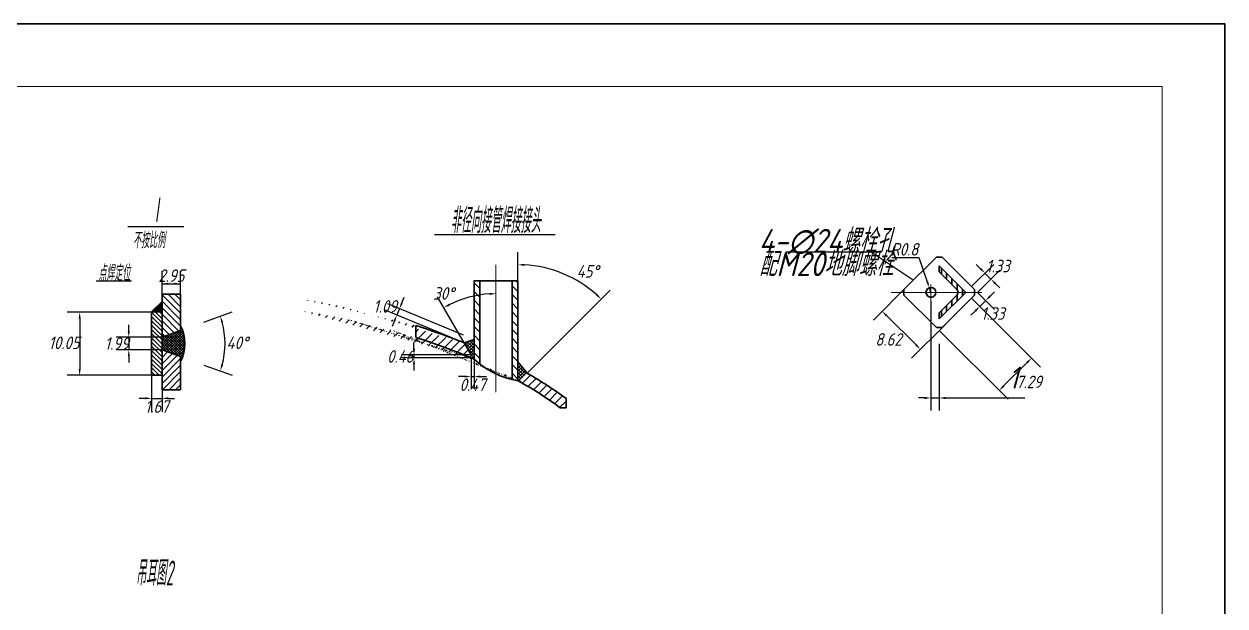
# Model space of a CAD drawing. Header units: millimetres. Extents: x 148 to 774, y 100 to 310.
# Drawn here: x 582.4 to 773.8, y 216.7 to 309.6 of the extents above; entities that cross this region are included whole.
import ezdxf
from ezdxf.enums import TextEntityAlignment as Align

# ---------------------------------------------------------------- set-up
doc = ezdxf.new("R2010")
doc.units = ezdxf.units.MM
doc.linetypes.add('CENTER', pattern=[50.8, 31.75, -6.35, 6.35, -6.35])
doc.layers.add('DIM', color=6, linetype='Continuous')
for name, color, linetype, lineweight in [('中心线', 1, 'CENTER', 15), ('文字', 3, 'Continuous', 15), ('粗实线', 2, 'Continuous', 30), ('设备', 130, 'Continuous', 30)]:
    doc.layers.add(name, color=color, linetype=linetype, lineweight=lineweight)
doc.styles.add('工程字', font='gbeitc.shx', dxfattribs={"height": 3.5, "bigfont": 'gbcbig.shx'})
doc.styles.add('机械', font='gbeitc.shx', dxfattribs={"bigfont": 'gbcbig.shx'})
doc.dimstyles.new('机械1', dxfattribs={"dimtxt": 3.5, "dimasz": 3, "dimexe": 2, "dimexo": 0, "dimgap": 0.3, "dimtad": 2, "dimtih": 1, "dimtoh": 1, "dimdsep": 46, "dimtxsty": '机械', "dimcen": 0, "dimclrd": 256, "dimclre": 256, "dimclrt": 256, "dimazin": 2, "dimtfac": 1, "dimtmove": 0, "dimatfit": 3, "dimfxl": 1, "dimlwd": -1, "dimlwe": -1, "dimarcsym": 0})
doc.dimstyles.new('机械标注', dxfattribs={"dimtxt": 3.5, "dimasz": 3, "dimexe": 2, "dimexo": 0, "dimgap": 1.5, "dimtad": 1, "dimdec": 0, "dimdsep": 46, "dimtxsty": '工程字', "dimcen": 2.5, "dimadec": 0, "dimazin": 0, "dimtfac": 1, "dimtdec": 0, "dimtmove": 0, "dimatfit": 3, "dimfxl": 1, "dimarcsym": 0})

# ---------------------------------------------------------------- blocks, each defined once
blk = doc.blocks.new('*D8')
at = {"layer": 'Defpoints', "color": 0, "transparency": 16777216}
for p in [(726.93, 265.38), (728.26, 258.57), (726.93, 249.92)]:
    blk.add_point(p, dxfattribs=at)
at = {"layer": 'DIM', "color": 0, "transparency": 16777216}
for p, q in [((726.93, 265.38), (726.93, 247.92)), ((728.26, 258.57), (728.26, 247.92)), ((725.93, 249.92), (724.93, 249.92)), ((726.93, 249.92), (728.26, 249.92)), ((729.26, 249.92), (741.92, 249.92))]:
    blk.add_line(p, q, dxfattribs=at)
for points in [[(725.93, 250.08), (725.93, 249.75), (726.93, 249.92)], [(729.26, 250.08), (729.26, 249.75), (728.26, 249.92)]]:
    blk.add_solid(points, dxfattribs=at)
at = {"layer": 'DIM', "transparency": 16777216, "insert": (740.06, 253.17), "char_height": 3.5, "attachment_point": 5, "style": '工程字'}
blk.add_mtext('1', dxfattribs=at)
blk = doc.blocks.new('*D30')
at = {"layer": 'Defpoints', "color": 0, "transparency": 16777216}
for p in [(607.34, 260.67), (611.06, 262.02), (607.34, 256.53), (614.34, 257.11), (611.06, 255.17)]:
    blk.add_point(p, dxfattribs=at)
at = {"layer": 'DIM', "transparency": 16777216}
for p, q in [((611.06, 262.02), (615.54, 263.65)), ((611.06, 255.17), (615.54, 253.54))]:
    blk.add_line(p, q, dxfattribs=at)
blk.add_arc((601.65, 258.6), 12.78, 344.4848, 15.5152, dxfattribs=at)
for points in [[(613.81, 261.97), (614.12, 262.07), (613.66, 262.97)], [(614.12, 255.13), (613.81, 255.23), (613.66, 254.23)]]:
    blk.add_solid(points, dxfattribs=at)
at = {"layer": 'DIM', "transparency": 16777216, "insert": (616.37, 258.73), "char_height": 2, "attachment_point": 5, "style": '机械'}
blk.add_mtext('40°', dxfattribs=at)
blk = doc.blocks.new('*D31')
at = {"layer": 'Defpoints', "color": 0, "transparency": 16777216}
for p in [(607.34, 268.14), (604.39, 266.47), (607.34, 266.48)]:
    blk.add_point(p, dxfattribs=at)
at = {"layer": 'DIM', "transparency": 16777216}
for p, q in [((604.39, 266.47), (604.39, 270.14)), ((607.34, 266.48), (607.34, 270.14)), ((605.39, 268.14), (606.34, 268.14))]:
    blk.add_line(p, q, dxfattribs=at)
for points in [[(605.39, 268.31), (605.39, 267.97), (604.39, 268.14)], [(606.34, 268.31), (606.34, 267.97), (607.34, 268.14)]]:
    blk.add_solid(points, dxfattribs=at)
at = {"layer": 'DIM', "transparency": 16777216, "insert": (605.87, 269.44), "char_height": 2, "attachment_point": 5, "style": '机械'}
blk.add_mtext('2.95', dxfattribs=at)
blk = doc.blocks.new('*D32')
at = {"layer": 'Defpoints', "color": 0, "transparency": 16777216}
for p in [(604.39, 259.6), (599.09, 257.6), (604.39, 257.6)]:
    blk.add_point(p, dxfattribs=at)
at = {"layer": 'DIM', "transparency": 16777216}
for p, q in [((599.09, 260.6), (599.09, 261.6)), ((604.39, 259.6), (597.09, 259.6)), ((599.09, 259.6), (599.09, 257.6)), ((604.39, 257.6), (597.09, 257.6)), ((599.09, 256.6), (599.09, 255.6))]:
    blk.add_line(p, q, dxfattribs=at)
for points in [[(598.92, 260.6), (599.25, 260.6), (599.09, 259.6)], [(598.92, 256.6), (599.25, 256.6), (599.09, 257.6)]]:
    blk.add_solid(points, dxfattribs=at)
at = {"layer": 'DIM', "transparency": 16777216, "insert": (597.18, 258.6), "char_height": 2, "attachment_point": 5, "style": '机械'}
blk.add_mtext('1.99', dxfattribs=at)
blk = doc.blocks.new('*D33')
at = {"layer": 'Defpoints', "color": 0, "transparency": 16777216}
for p in [(602.72, 263.59), (591.26, 253.54), (602.72, 253.54)]:
    blk.add_point(p, dxfattribs=at)
at = {"layer": 'DIM', "transparency": 16777216}
for p, q in [((602.72, 263.59), (589.26, 263.59)), ((591.26, 262.59), (591.26, 254.54)), ((602.72, 253.54), (589.26, 253.54))]:
    blk.add_line(p, q, dxfattribs=at)
for points in [[(591.09, 262.59), (591.42, 262.59), (591.26, 263.59)], [(591.09, 254.54), (591.42, 254.54), (591.26, 253.54)]]:
    blk.add_solid(points, dxfattribs=at)
at = {"layer": 'DIM', "transparency": 16777216, "insert": (588.77, 258.72), "char_height": 2, "attachment_point": 5, "style": '机械'}
blk.add_mtext('10.05', dxfattribs=at)
blk = doc.blocks.new('*D34')
at = {"layer": 'Defpoints', "color": 0, "transparency": 16777216}
for p in [(665.97, 270.54), (661.11, 268.62), (661.11, 252.68), (661.58, 252.87), (662.58, 253.88)]:
    blk.add_point(p, dxfattribs=at)
at = {"layer": 'DIM', "transparency": 16777216}
for p, q in [((661.11, 268.62), (661.11, 273.18)), ((662.58, 253.88), (675.8, 267.1))]:
    blk.add_line(p, q, dxfattribs=at)
blk.add_arc((661.11, 252.4), 18.78, 48.0518, 86.9482, dxfattribs=at)
for points in [[(662.11, 270.99), (662.12, 271.32), (661.11, 271.18)], [(673.78, 266.49), (673.55, 266.25), (674.39, 265.68)]]:
    blk.add_solid(points, dxfattribs=at)
at = {"layer": 'DIM', "transparency": 16777216, "insert": (672.21, 270.12), "char_height": 2, "attachment_point": 5, "style": '机械'}
blk.add_mtext('45°', dxfattribs=at)
blk = doc.blocks.new('*D35')
at = {"layer": 'Defpoints', "color": 0, "transparency": 16777216}
for p in [(657.61, 271.17), (654.72, 266.3), (652.53, 258.72), (653.64, 256.78), (657.61, 250.82)]:
    blk.add_point(p, dxfattribs=at)
at = {"layer": 'DIM', "transparency": 16777216}
blk.add_line((652.53, 258.72), (648.29, 266.06), dxfattribs=at)
blk.add_arc((657.61, 249.91), 16.65, 93.4427, 116.5573, dxfattribs=at)
for points in [[(656.61, 266.69), (656.62, 266.36), (657.61, 266.56)], [(650.25, 264.65), (650.09, 264.95), (649.29, 264.33)]]:
    blk.add_solid(points, dxfattribs=at)
at = {"layer": 'DIM', "transparency": 16777216, "insert": (649.27, 266.6), "char_height": 2, "attachment_point": 5, "style": '机械'}
blk.add_mtext('30°', dxfattribs=at)
blk = doc.blocks.new('*D36')
at = {"layer": 'Defpoints', "color": 0, "transparency": 16777216}
for p in [(641.81, 263.16), (652.01, 258.92), (652.42, 259.92)]:
    blk.add_point(p, dxfattribs=at)
at = {"layer": 'DIM', "transparency": 16777216}
for p, q in [((652.42, 259.92), (640.39, 264.93)), ((642.23, 264.16), (641.81, 263.16)), ((642.62, 265.09), (643, 266.01)), ((652.01, 258.92), (639.97, 263.93)), ((641.43, 262.23), (641.05, 261.31))]:
    blk.add_line(p, q, dxfattribs=at)
for points in [[(642.46, 265.15), (642.77, 265.02), (642.23, 264.16)], [(641.28, 262.3), (641.58, 262.17), (641.81, 263.16)]]:
    blk.add_solid(points, dxfattribs=at)
at = {"layer": 'DIM', "transparency": 16777216, "insert": (639.94, 264.53), "char_height": 2, "attachment_point": 5, "style": '机械'}
blk.add_mtext('1.09', dxfattribs=at)
blk = doc.blocks.new('*D37')
at = {"layer": 'Defpoints', "color": 0, "transparency": 16777216}
for p in [(653.64, 256.78), (644.54, 256.32), (653.64, 256.32)]:
    blk.add_point(p, dxfattribs=at)
at = {"layer": 'DIM', "transparency": 16777216}
for p, q in [((644.54, 257.78), (644.54, 258.78)), ((653.64, 256.78), (642.54, 256.78)), ((644.54, 256.78), (644.54, 256.32)), ((653.64, 256.32), (642.54, 256.32)), ((644.54, 255.32), (644.54, 254.32))]:
    blk.add_line(p, q, dxfattribs=at)
for points in [[(644.38, 257.78), (644.71, 257.78), (644.54, 256.78)], [(644.38, 255.32), (644.71, 255.32), (644.54, 256.32)]]:
    blk.add_solid(points, dxfattribs=at)
at = {"layer": 'DIM', "transparency": 16777216, "insert": (642.35, 256.55), "char_height": 2, "attachment_point": 5, "style": '机械'}
blk.add_mtext('0.46', dxfattribs=at)
blk = doc.blocks.new('*D38')
at = {"layer": 'Defpoints', "color": 0, "transparency": 16777216}
for p in [(653.64, 256.32), (654.11, 256.21), (654.11, 253.34)]:
    blk.add_point(p, dxfattribs=at)
at = {"layer": 'DIM', "transparency": 16777216}
for p, q in [((653.64, 256.32), (653.64, 251.34)), ((654.11, 256.21), (654.11, 251.34)), ((652.64, 253.34), (651.64, 253.34)), ((653.64, 253.34), (654.11, 253.34)), ((655.11, 253.34), (656.11, 253.34))]:
    blk.add_line(p, q, dxfattribs=at)
for points in [[(652.64, 253.5), (652.64, 253.17), (653.64, 253.34)], [(655.11, 253.5), (655.11, 253.17), (654.11, 253.34)]]:
    blk.add_solid(points, dxfattribs=at)
at = {"layer": 'DIM', "transparency": 16777216, "insert": (653.88, 252.04), "char_height": 2, "attachment_point": 5, "style": '机械'}
blk.add_mtext('0.47', dxfattribs=at)
blk = doc.blocks.new('*D39')
at = {"layer": 'Defpoints', "color": 0, "transparency": 16777216}
for p in [(602.72, 253.54), (604.39, 253.54), (604.39, 249.86)]:
    blk.add_point(p, dxfattribs=at)
at = {"layer": 'DIM', "transparency": 16777216}
for p, q in [((602.72, 253.54), (602.72, 247.86)), ((604.39, 253.54), (604.39, 247.86)), ((601.72, 249.86), (600.72, 249.86)), ((602.72, 249.86), (604.39, 249.86)), ((605.39, 249.86), (606.39, 249.86))]:
    blk.add_line(p, q, dxfattribs=at)
for points in [[(601.72, 250.03), (601.72, 249.7), (602.72, 249.86)], [(605.39, 250.03), (605.39, 249.7), (604.39, 249.86)]]:
    blk.add_solid(points, dxfattribs=at)
at = {"layer": 'DIM', "transparency": 16777216, "insert": (603.55, 248.56), "char_height": 2, "attachment_point": 5, "style": '机械'}
blk.add_mtext('1.67', dxfattribs=at)
blk = doc.blocks.new('*D40')
at = {"layer": 'Defpoints', "color": 0, "transparency": 16777216}
for p in [(723.09, 267.69), (729.18, 261.6), (725.26, 257.67)]:
    blk.add_point(p, dxfattribs=at)
at = {"layer": 'DIM', "transparency": 16777216}
for p, q in [((723.09, 267.69), (717.75, 262.35)), ((719.87, 263.06), (724.55, 258.38)), ((729.18, 261.6), (723.84, 256.26))]:
    blk.add_line(p, q, dxfattribs=at)
for points in [[(719.99, 263.17), (719.75, 262.94), (719.16, 263.76)], [(724.67, 258.5), (724.43, 258.26), (725.26, 257.67)]]:
    blk.add_solid(points, dxfattribs=at)
at = {"layer": 'DIM', "transparency": 16777216, "insert": (720.15, 259.26), "char_height": 2, "attachment_point": 5, "style": '机械'}
blk.add_mtext('8.62', dxfattribs=at)
blk = doc.blocks.new('*D48')
at = {"layer": 'Defpoints', "color": 0, "transparency": 16777216}
for p in [(736.48, 268.89), (733.42, 267.71), (734.35, 266.77)]:
    blk.add_point(p, dxfattribs=at)
at = {"layer": 'DIM', "transparency": 16777216}
for p, q in [((733.42, 267.71), (736.95, 271.24)), ((734.83, 270.54), (734.13, 271.24)), ((734.35, 266.77), (737.89, 270.31)), ((735.54, 269.83), (736.48, 268.89)), ((737.18, 268.18), (737.89, 267.48))]:
    blk.add_line(p, q, dxfattribs=at)
for points in [[(734.95, 270.65), (734.71, 270.42), (735.54, 269.83)], [(737.3, 268.3), (737.07, 268.07), (736.48, 268.89)]]:
    blk.add_solid(points, dxfattribs=at)
at = {"layer": 'DIM', "transparency": 16777216, "insert": (737.61, 270.96), "char_height": 2, "attachment_point": 5, "style": '机械'}
blk.add_mtext('1.33', dxfattribs=at)
blk = doc.blocks.new('*D49')
at = {"layer": 'Defpoints', "color": 0, "transparency": 16777216}
for p in [(734.35, 266.77), (733.42, 265.83), (735.66, 265.47)]:
    blk.add_point(p, dxfattribs=at)
at = {"layer": 'DIM', "transparency": 16777216}
for p, q in [((734.35, 266.77), (737.07, 264.05)), ((736.36, 266.17), (737.07, 266.88)), ((733.42, 265.83), (736.13, 263.11)), ((734.72, 264.53), (735.66, 265.47)), ((734.01, 263.82), (733.3, 263.11))]:
    blk.add_line(p, q, dxfattribs=at)
for points in [[(736.24, 266.29), (736.48, 266.05), (735.66, 265.47)], [(733.89, 263.94), (734.13, 263.7), (734.72, 264.53)]]:
    blk.add_solid(points, dxfattribs=at)
at = {"layer": 'DIM', "transparency": 16777216, "insert": (736.79, 263.39), "char_height": 2, "attachment_point": 5, "style": '机械'}
blk.add_mtext('1.33', dxfattribs=at)
blk = doc.blocks.new('*D50')
at = {"layer": 'Defpoints', "color": 0, "transparency": 16777216}
for p in [(733.42, 265.83), (728.26, 260.67), (742.97, 256.28)]:
    blk.add_point(p, dxfattribs=at)
at = {"layer": 'DIM', "transparency": 16777216}
for p, q in [((733.42, 265.83), (744.38, 254.86)), ((728.26, 260.67), (739.23, 249.71)), ((738.52, 251.83), (742.26, 255.57))]:
    blk.add_line(p, q, dxfattribs=at)
for points in [[(742.14, 255.69), (742.38, 255.45), (742.97, 256.28)], [(738.4, 251.95), (738.64, 251.71), (737.81, 251.12)]]:
    blk.add_solid(points, dxfattribs=at)
at = {"layer": 'DIM', "transparency": 16777216, "insert": (742.54, 252.48), "char_height": 2, "attachment_point": 5, "style": '机械'}
blk.add_mtext('7.29', dxfattribs=at)
blk = doc.blocks.new('*D51')
at = {"layer": 'Defpoints', "color": 0, "transparency": 16777216}
for p in [(726.68, 267.52), (726.93, 266.77)]:
    blk.add_point(p, dxfattribs=at)
at = {"layer": 'DIM', "transparency": 16777216}
for p, q in [((720.72, 272.34), (725.02, 272.34)), ((725.02, 272.34), (726.35, 268.47)), ((726.93, 266.77), (726.68, 267.52))]:
    blk.add_line(p, q, dxfattribs=at)
blk.add_solid([(726.51, 268.52), (726.19, 268.41), (726.68, 267.52)], dxfattribs=at)
at = {"layer": 'DIM', "transparency": 16777216, "insert": (722.72, 273.64), "char_height": 2, "attachment_point": 5, "style": '机械'}
blk.add_mtext('R0.8', dxfattribs=at)

msp = doc.modelspace()

# ---------------------------------------------------------------- hatches: boundary and pattern name
at = {"layer": '设备'}
h = msp.add_hatch(dxfattribs=at)
h.set_pattern_fill('ANSI31', color=256, scale=0.265152, angle=45, style=0)
h.set_pattern_definition([(90, (-451.6884, 103.9424), (-0.84185606, 2e-16), [])])
h.paths.add_polyline_path([(731.072, 267.236, -0.1989124), (731.266, 266.768), (732.478, 266.768), (728.26, 270.986), (728.26, 270.049)])
h.paths.add_polyline_path([(731.072, 266.299), (728.26, 263.487), (728.26, 262.549), (732.478, 266.768), (731.266, 266.768, -0.1989124)])
h = msp.add_hatch(dxfattribs=at)
h.set_pattern_fill('ANSI31', color=256, scale=0.311111, angle=90, style=0)
h.set_pattern_definition([(135, (284.6309, 147.4747), (-0.6984644, -0.6984644), [])])
edge = h.paths.add_edge_path()
edge.add_ellipse((603.167, 226.736), major_axis=(-77.778, 0), ratio=0.5, start_angle=228.16406, end_angle=229.08035, ccw=False)
edge.add_line((655.045, 255.71), (655.045, 268.621))
edge.add_line((655.045, 268.621), (654.112, 268.621))
edge.add_line((654.112, 268.621), (654.112, 256.121))
edge = h.paths.add_edge_path()
edge.add_ellipse((603.167, 226.736), major_axis=(-77.778, 0), ratio=0.5, start_angle=221.8409, end_angle=222.86151, ccw=False)
edge.add_line((661.112, 252.677), (661.112, 268.621))
edge.add_line((661.112, 268.621), (660.178, 268.621))
edge.add_line((660.178, 268.621), (660.178, 253.189))
h = msp.add_hatch(dxfattribs=at)
h.set_pattern_fill('ANSI31', color=256, scale=0.311111, style=0)
h.set_pattern_definition([(45, (284.6309, 147.4747), (-0.6984644, 0.6984644), [])])
edge = h.paths.add_edge_path()
edge.add_ellipse((603.167, 226.736), major_axis=(-77.778, 0), ratio=0.5, start_angle=229.53375, end_angle=237.59436, ccw=False)
edge.add_line((653.645, 256.322), (653.645, 256.588))
edge.add_line((653.645, 256.588), (653.645, 256.782))
edge.add_line((653.645, 256.782), (652.526, 258.721))
edge.add_ellipse((603.167, 226.736), major_axis=(-79.644, 0), ratio=0.5117187, start_angle=231.70322, end_angle=238.4428)
edge.add_line((644.849, 261.464), (644.849, 259.569))
h = msp.add_hatch(dxfattribs=at)
h.set_pattern_fill('ANSI37', color=256, scale=0.116667, angle=90, style=0)
h.set_pattern_definition([(135, (284.6309, 147.4747), (-0.26192414, -0.26192414), []), (225, (284.6309, 147.4747), (0.26192414, -0.26192414), [])])
edge = h.paths.add_edge_path()
edge.add_line((654.112, 259.247), (652.526, 258.721))
edge.add_line((652.526, 258.721), (653.645, 256.782))
edge.add_line((653.645, 256.782), (653.645, 256.588))
edge.add_line((653.645, 256.588), (653.645, 256.322))
edge.add_ellipse((603.167, 226.736), major_axis=(-77.778, 0), ratio=0.5, start_angle=229.08035, end_angle=229.53375, ccw=False)
edge.add_line((654.112, 256.121), (654.112, 259.247))
edge = h.paths.add_edge_path()
edge.add_ellipse((603.167, 226.736), major_axis=(-77.778, 0), ratio=0.5, start_angle=221.32292, end_angle=221.8409, ccw=False)
edge.add_line((661.578, 252.414), (661.578, 252.872))
edge.add_line((661.578, 252.872), (662.583, 253.876))
edge.add_line((662.583, 253.876), (661.112, 255.691))
edge.add_line((661.112, 255.691), (661.112, 252.677))

# ---------------------------------------------------------------- linework, layer by layer
for p, q in [((604.391, 266.472), (604.391, 268.969)), ((604.391, 268.14), (607.343, 268.14)), ((607.343, 266.48), (607.343, 268.969)), ((607.343, 261.17), (607.433, 261.26)), ((607.657, 260.717), (607.343, 261.031)), ((607.56, 260.97), (607.343, 260.752)), ((607.343, 260.335), (607.421, 260.413)), ((604.391, 259.595), (600.546, 259.595)), ((604.391, 257.6), (600.546, 257.6)), ((607.343, 256.131), (607.634, 256.422)), ((607.343, 256.419), (607.551, 256.21)), ((599.369, 253.54), (594.829, 253.54)), ((602.717, 253.54), (602.717, 247.7)), ((604.391, 253.54), (604.391, 247.7))]:
    msp.add_line(p, q)
at = {"layer": 'DIM'}
for p, q in [((598.924, 277.289), (607.86, 277.289)), ((647.815, 276.003), (667.06, 276.003)), ((717.425, 273.186), (703.799, 273.186)), ((724.077, 268.696), (717.425, 273.186)), ((599.544, 268.553), (593.885, 268.553))]:
    msp.add_line(p, q, dxfattribs=at)
at = {"layer": '中心线', "ltscale": 100}
for p, q in [((657.612, 250.822), (657.612, 271.167)), ((726.934, 268.037), (726.934, 265.375)), ((735.038, 266.768), (720.609, 266.768))]:
    msp.add_line(p, q, dxfattribs=at)
at = {"layer": '文字', "color": 7}
msp.add_lwpolyline([(486.793, 109.591), (763.793, 109.591), (763.793, 299.591), (486.793, 299.591)], close=True, dxfattribs=at)
at = {"layer": '粗实线'}
for p, q in [((722.635, 267.236), (727.791, 272.392)), ((727.791, 272.392), (728.728, 272.392)), ((728.728, 272.392), (733.884, 267.236)), ((728.26, 270.986), (732.478, 266.768)), ((728.26, 270.986), (728.26, 270.049)), ((728.26, 270.049), (731.072, 267.236)), ((654.071, 268.621), (661.112, 268.621)), ((654.112, 268.621), (654.112, 256.121)), ((655.045, 268.621), (655.045, 255.325)), ((660.178, 268.621), (660.178, 252.85)), ((661.112, 268.621), (661.112, 252.677)), ((604.391, 266.48), (607.343, 266.48)), ((604.391, 266.472), (604.391, 259.595)), ((607.343, 260.669), (607.343, 266.48)), ((722.635, 266.299), (722.635, 267.236)), ((727.791, 261.143), (722.635, 266.299)), ((732.478, 266.768), (728.26, 262.549)), ((731.072, 266.299), (728.26, 263.487)), ((733.884, 266.299), (728.728, 261.143)), ((733.884, 267.236), (733.884, 266.299)), ((602.717, 263.656), (604.391, 265.33)), ((602.717, 253.54), (602.717, 263.656)), ((604.391, 263.656), (602.717, 263.59)), ((728.26, 263.487), (728.26, 262.549)), ((604.391, 259.595), (607.343, 260.669)), ((644.849, 261.464), (644.849, 259.569)), ((728.728, 261.143), (727.791, 261.143)), ((604.391, 251.238), (604.391, 259.595)), ((652.526, 258.721), (654.112, 259.247)), ((653.645, 256.782), (652.526, 258.721)), ((604.391, 257.6), (607.343, 256.526)), ((607.343, 256.526), (607.343, 251.238)), ((662.583, 253.876), (661.112, 255.691)), ((604.391, 253.54), (602.717, 253.54)), ((607.343, 251.238), (604.391, 251.238)), ((668.77, 249.846), (668.77, 248.34)), ((667.838, 248.34), (668.77, 248.34))]:
    msp.add_line(p, q, dxfattribs=at)
at = {"layer": '粗实线', "color": 7}
msp.add_lwpolyline([(476.793, 99.591), (773.793, 99.591), (773.793, 309.591), (476.793, 309.591)], close=True, dxfattribs=at)
at = {"layer": '粗实线'}
msp.add_circle((726.934, 266.768), 0.795, dxfattribs=at)
for centre, radius, start, end in [((730.603, 266.768), 0.663, 315, 45), ((601.762, 258.601), 6.263, 332.99957, 27.00043), ((663.363, 266.015), 13.545, 226.92155, 260.63953)]:
    msp.add_arc(centre, radius, start, end, dxfattribs=at)
for major_axis, ratio, start_param, end_param in [((-79.644, 0), 0.5117187, 4.043984, 4.1616119), ((-77.778, 0), 0.5, 3.9982064, 4.1468039), ((-79.644, 0), 0.5117188, 3.7444968, 3.8703357), ((-77.778, 0), 0.5, 3.7306132, 3.8709228)]:
    msp.add_ellipse((603.167, 226.736), major_axis=major_axis, ratio=ratio, start_param=start_param, end_param=end_param, dxfattribs=at)
at = {"layer": '设备'}
for p, q in [((604.391, 266.386), (607.343, 263.435)), ((607.343, 264.478), (605.34, 266.48)), ((607.343, 265.564), (606.426, 266.48)), ((602.909, 263.656), (604.391, 265.138)), ((603.129, 263.656), (604.391, 264.918)), ((603.348, 263.656), (604.391, 264.699)), ((603.554, 263.656), (604.391, 264.493)), ((603.76, 263.656), (604.391, 264.287)), ((607.343, 262.392), (604.391, 265.342)), ((607.343, 261.364), (604.391, 264.314)), ((604.391, 261.916), (602.717, 263.59)), ((604.391, 261.23), (602.717, 262.904)), ((604.391, 260.573), (602.717, 262.247)), ((604.391, 262.573), (603.308, 263.656)), ((603.98, 263.656), (604.391, 264.067)), ((604.391, 263.259), (603.994, 263.656)), ((604.172, 263.656), (604.391, 263.875)), ((604.391, 263.271), (607.087, 260.576)), ((606.322, 260.298), (604.391, 262.227)), ((604.391, 259.858), (602.717, 261.532)), ((604.391, 259.173), (602.717, 260.847)), ((604.391, 261.184), (605.557, 260.019)), ((607.212, 260.622), (604.391, 257.802)), ((604.391, 258.219), (606.556, 260.383)), ((604.549, 257.543), (607.675, 260.667)), ((607.776, 260.351), (604.855, 257.431)), ((608.025, 258.657), (606.367, 260.315)), ((606.673, 260.426), (608.006, 259.094)), ((607.95, 259.567), (606.979, 260.537)), ((607.302, 260.655), (607.839, 260.118)), ((604.391, 258.515), (602.717, 260.189)), ((604.391, 257.83), (602.717, 259.504)), ((604.391, 257.172), (602.717, 258.846)), ((603.538, 259.369), (605.831, 257.076)), ((605.901, 260.145), (604.391, 258.635)), ((604.791, 259.741), (604.391, 260.141)), ((604.391, 259.053), (605.245, 259.906)), ((604.391, 259.469), (604.589, 259.667)), ((604.391, 259.369), (607.173, 256.588)), ((606.517, 256.827), (604.391, 258.952)), ((607.667, 256.512), (604.531, 259.646)), ((604.837, 259.758), (607.769, 256.827)), ((607.856, 257.157), (605.143, 259.869)), ((605.161, 257.32), (607.862, 260.02)), ((605.449, 259.98), (607.928, 257.502)), ((607.933, 259.673), (605.468, 257.209)), ((607.982, 257.866), (605.755, 260.092)), ((605.774, 257.097), (607.985, 259.308)), ((606.061, 260.203), (608.015, 258.25)), ((608.017, 258.923), (606.08, 256.986)), ((606.386, 256.875), (608.025, 258.513)), ((604.391, 256.486), (602.717, 258.16)), ((604.391, 255.829), (602.717, 257.503)), ((604.391, 255.143), (602.717, 256.817)), ((605.175, 257.315), (604.391, 258.098)), ((604.551, 257.542), (604.391, 257.702)), ((604.519, 257.554), (604.391, 257.426)), ((604.391, 256.383), (605.284, 257.275)), ((606.049, 256.997), (604.391, 255.34)), ((604.391, 254.297), (606.814, 256.719)), ((608.003, 258.074), (606.692, 256.763)), ((606.998, 256.652), (607.944, 257.598)), ((607.315, 256.536), (607.831, 257.051)), ((604.391, 254.458), (602.717, 256.133)), ((604.391, 253.771), (602.717, 255.445)), ((603.937, 253.54), (602.717, 254.76)), ((607.343, 256.204), (604.391, 253.253)), ((604.391, 252.211), (607.343, 255.161)), ((603.252, 253.54), (602.717, 254.075)), ((607.343, 254.118), (604.391, 251.168)), ((605.505, 251.238), (607.343, 253.075)), ((661.828, 252.271), (663.122, 253.564)), ((662.71, 251.756), (663.997, 253.043)), ((607.343, 252.032), (606.549, 251.238)), ((663.58, 251.229), (664.862, 252.51)), ((664.438, 250.69), (665.715, 251.966)), ((665.284, 250.139), (666.556, 251.411)), ((666.118, 249.576), (667.385, 250.843)), ((666.938, 248.999), (668.201, 250.263)), ((667.745, 248.41), (668.77, 249.434))]:
    msp.add_line(p, q, dxfattribs=at)

# ---------------------------------------------------------------- texts
at = {"layer": 'DIM', "style": '机械', "width": 0.5}
for s, height, p in [('I', 3.977, (603.535, 279.978)), ('非径向接管焊接接头', 3.9773, (657.558, 278.443)), ('吊耳图2', 3.9773, (603.196, 222.089))]:
    msp.add_text(s, height=height, dxfattribs=at).set_placement(p, align=Align.MIDDLE)
for s, p in [('不按比例', (599.777, 275.087)), ('点焊定位', (594.241, 269.85))]:
    msp.add_text(s, height=2.5455, dxfattribs=at).set_placement(p, align=Align.MIDDLE_LEFT)
at = {"layer": 'DIM', "char_height": 3.8182, "attachment_point": 5, "style": '机械'}
for s, insert in [('4-∅24螺栓孔', (710.246, 274.87)), ('配M20地脚螺栓', (710.214, 271.266))]:
    msp.add_mtext(s, dxfattribs=dict(at, insert=insert))

# ---------------------------------------------------------------- dimensions: what is measured, and where the dimension line sits
at = {"layer": 'DIM'}
dim = msp.add_radius_dim(center=(726.934, 266.768), mpoint=(726.676, 267.52), dimstyle='机械1', override={"dimtxt": 2, "dimasz": 1}, dxfattribs=at)
dim.commit()
dim.dimension.update_dxf_attribs({"geometry": '*D51', "text_midpoint": (722.723, 272.34), "dimtype": 164})
for base, line1, line2, picture, middle in [((665.9713, 270.5421), ((661.5782, 252.8717), (662.5828, 253.8763)), ((661.1115, 268.6205), (661.1115, 252.6772)), '*D34', (671.0806, 268.3169)), ((654.7211, 266.3042), ((653.6448, 256.7825), (652.5255, 258.7212)), ((657.6115, 250.8221), (657.6115, 271.1674)), '*D35', (650.1738, 264.8029)), ((614.343, 257.114), ((607.343, 256.526), (611.064, 255.172)), ((607.343, 260.669), (611.064, 262.024)), '*D30', (614.429, 258.715))]:
    dim = msp.add_angular_dim_2l(base=base, line1=line1, line2=line2, dimstyle='机械1', override={"dimtxt": 2, "dimasz": 1}, dxfattribs=at)
    dim.commit()
    dim.dimension.update_dxf_attribs({"geometry": picture, "text_midpoint": middle, "dimtype": 162})
for base, p1, p2, angle, picture, middle, dimtype in [((736.477, 268.891), (733.416, 267.705), (734.353, 266.768), 315, '*D48', (736.008, 269.36), 161), ((725.256, 257.671), (723.09, 267.691), (729.183, 261.597), 315, '*D40', (721.908, 261.019), 161), ((735.655, 265.465), (733.416, 265.83), (734.353, 266.768), 45, '*D49', (735.187, 264.997), 161), ((641.815, 263.158), (652.425, 259.924), (652.007, 258.919), 247.41535, '*D36', (642.024, 263.661), 161), ((742.968, 256.278), (728.26, 260.674), (733.416, 265.83), 45, '*D50', (740.859, 254.169), 161), ((591.256, 253.54), (602.717, 263.59), (602.717, 253.54), 90, '*D33', (591.256, 258.724), 160), ((599.0858, 257.6004), (604.3913, 259.5952), (604.3913, 257.6004), 90, '*D32', (599.0858, 258.5978), 160), ((644.543, 256.322), (653.645, 256.782), (653.645, 256.322), 270, '*D37', (644.543, 256.552), 161)]:
    dim = msp.add_linear_dim(base=base, p1=p1, p2=p2, angle=angle, dimstyle='机械1', override={"dimtxt": 2, "dimasz": 1}, dxfattribs=at)
    dim.commit()
    dim.dimension.update_dxf_attribs({"geometry": picture, "text_midpoint": middle, "dimtype": dimtype})
for base, p1, p2, dimstyle, override, picture, middle in [((607.343, 268.14), (604.391, 266.472), (607.343, 266.48), '机械1', {"dimtxt": 2, "dimasz": 1}, '*D31', (605.867, 268.14)), ((726.934, 249.915), (728.26, 258.568), (726.934, 265.375), '机械标注', {"dimasz": 1, "dimclrt": 256, "dimlwd": 65535, "dimlwe": 65535}, '*D8', (740.057, 249.915)), ((654.112, 253.336), (653.645, 256.322), (654.112, 256.207), '机械1', {"dimtxt": 2, "dimasz": 1}, '*D38', (653.878, 253.336)), ((604.391, 249.865), (602.717, 253.54), (604.391, 253.54), '机械1', {"dimtxt": 2, "dimasz": 1}, '*D39', (603.554, 249.865))]:
    dim = msp.add_linear_dim(base=base, p1=p1, p2=p2, dimstyle=dimstyle, override=override, dxfattribs=at)
    dim.commit()
    dim.dimension.update_dxf_attribs({"geometry": picture, "text_midpoint": middle, "dimtype": 160})

doc.saveas('drawing.dxf')
